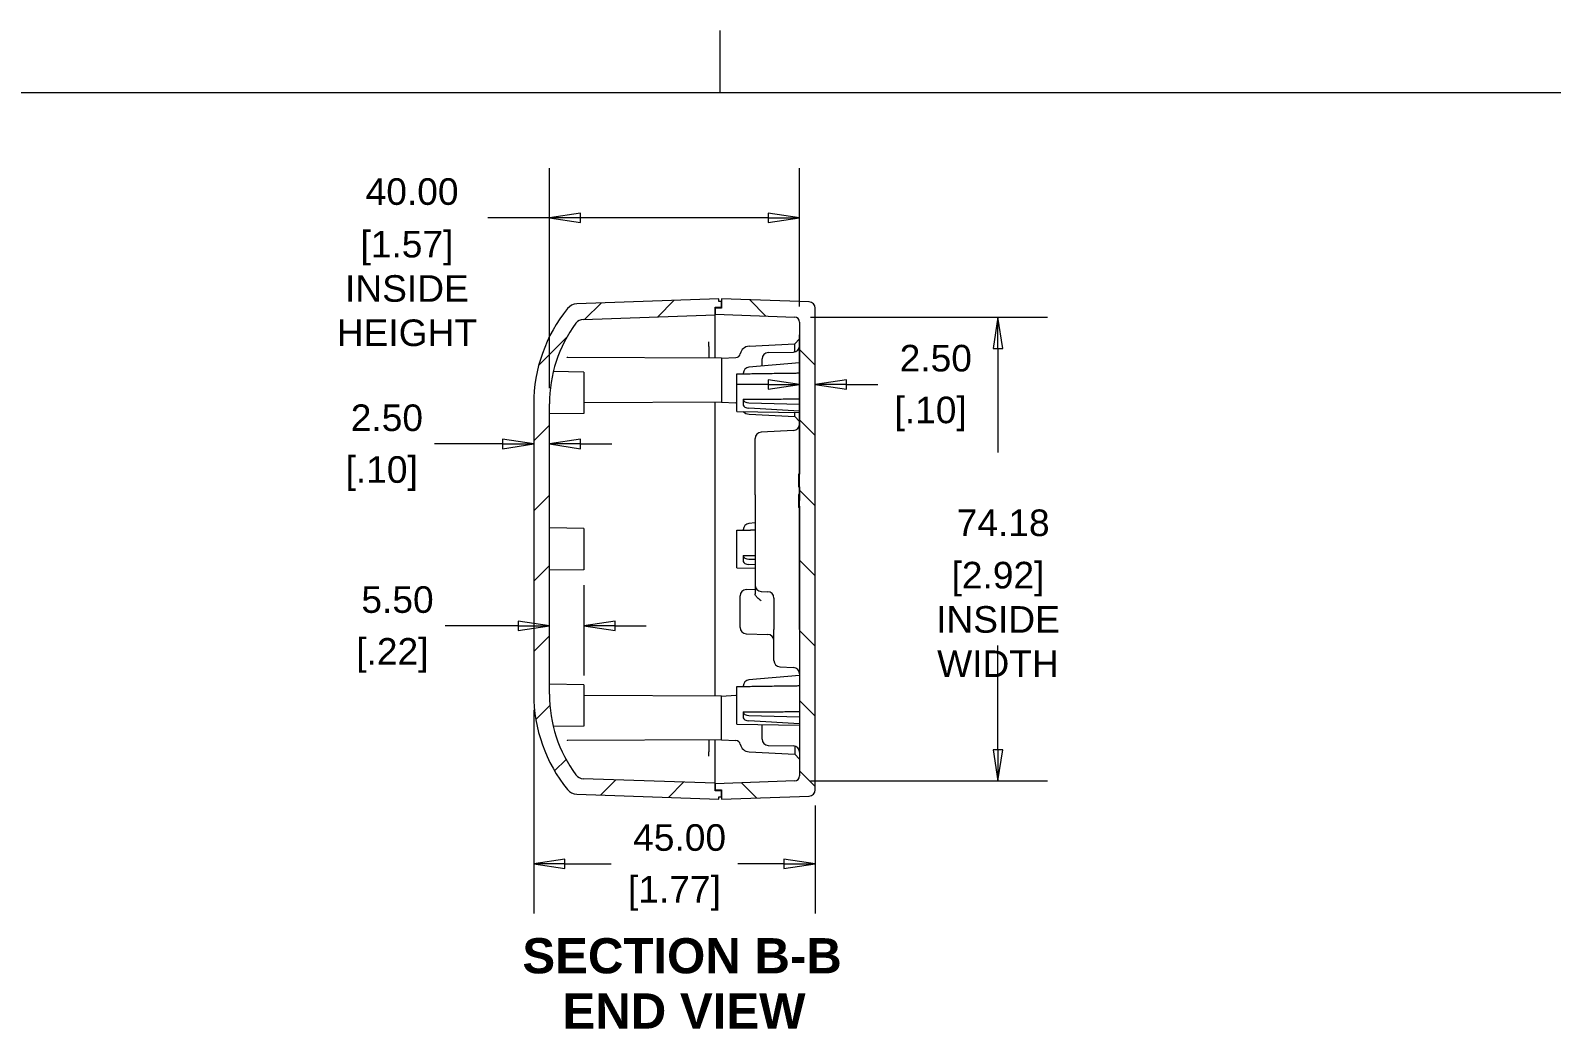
# Model space of a CAD drawing. Header units: millimetres. Extents: x 9 to 690, y 9 to 531.
# Drawn here: x 239 to 482.2, y 371.4 to 531 of the extents above; entities that cross this region are included whole.
import ezdxf

# ---------------------------------------------------------------- set-up
doc = ezdxf.new("R2010")
doc.units = ezdxf.units.MM
doc.header["$LTSCALE"] = 2.5
doc.layers.get('0').update_dxf_attribs({"lineweight": 25})
for name, color, linetype, lineweight in [('Dimension (ANSI)', 7, 'Continuous', 9), ('Hatch (ANSI)', 7, 'Continuous', 9), ('Sketch Geometry (ANSI)', 7, 'Continuous', 9), ('Symbol (ANSI)', 7, 'Continuous', 9), ('Visible (ANSI)', 7, 'Continuous', 9)]:
    doc.layers.add(name, color=color, linetype=linetype, lineweight=lineweight)
doc.styles.add('Label Text (ANSI)', font='arialbd.ttf')
doc.styles.add('Note Text (ANSI)', font='arial.ttf')
doc.dimstyles.new('Default - mm_inch (ANSI)', dxfattribs={"dimscale": 2.5, "dimtxt": 1.700000047683716, "dimasz": 2, "dimexe": 3.175, "dimexo": 1, "dimgap": 0.7999999999999999, "dimtad": 0, "dimtih": 1, "dimtoh": 1, "dimrnd": 1e-08, "dimzin": 4, "dimdsep": 46, "dimtxsty": 'Note Text (ANSI)', "dimblk": 'Filled-1', "dimcen": 0.09, "dimdle": 10, "dimclrd": 256, "dimclre": 256, "dimclrt": 256, "dimadec": 1, "dimazin": 0, "dimtfac": 1.176470518112183, "dimtofl": 0, "dimtmove": 0, "dimatfit": 3, "dimfxl": 0, "dimtolj": 1, "dimtzin": 0, "dimlwd": -1, "dimlwe": -1, "dimarcsym": 0})

# ---------------------------------------------------------------- blocks, each defined once
blk = doc.blocks.new('Borders Hammond Border')
at = {"layer": 'Sketch Geometry (ANSI)'}
for p, q in [((139.7, 208.4), (139.7, 212.4)), ((271.8999999999999, 208.4), (7.5, 208.4))]:
    blk.add_line(p, q, dxfattribs=at)
blk = doc.blocks.new('Filled-1')
at = {"color": 0}
for p, q in [((0, 0), (-1, 0.15)), ((-1, 0.15), (-1, -0.15)), ((-1, 0), (0, 0)), ((-1, -0.15), (0, 0))]:
    blk.add_line(p, q, dxfattribs=at)
at = {"color": 0, "flags": 128}
blk.add_lwpolyline([(-1, -0.15), (0, 0), (-1, 0.15), (-1, -0.15)], dxfattribs=at)
at = {"color": 0}
blk.add_solid([(-1, -0.15), (0, 0), (-1, 0.15), (-1, -0.15)], dxfattribs=at)
blk = doc.blocks.new('*D39')
at = {"layer": 'Defpoints', "color": 0, "transparency": 16777216}
for p in [(361.9562343054346, 474.3928267022805), (364.4562343054346, 462.0447897447491), (361.9562343054346, 432.6995059800838)]:
    blk.add_point(p, dxfattribs=at)
at = {"layer": 'Dimension (ANSI)', "transparency": 16777216}
for p, q in [((361.9562343054346, 435.1995059800838), (361.9562343054346, 482.3303267022805)), ((356.9562343054346, 474.3928267022805), (351.9562343054346, 474.3928267022805)), ((369.4562343054346, 474.3928267022805), (374.4562343054346, 474.3928267022805))]:
    blk.add_line(p, q, dxfattribs=at)
at = {"layer": 'Dimension (ANSI)', "transparency": 16777216, "xscale": 5, "yscale": 5, "zscale": 5}
blk.add_blockref('Filled-1', (361.9562343054346, 474.3928267022805), dxfattribs=at)
at = {"layer": 'Dimension (ANSI)', "transparency": 16777216, "xscale": 5, "yscale": 5, "zscale": 5, "rotation": 180}
blk.add_blockref('Filled-1', (364.4562343054346, 474.3928267022805), dxfattribs=at)
at = {"layer": 'Dimension (ANSI)', "transparency": 16777216, "char_height": 4.25000011920929, "attachment_point": 5, "style": 'Note Text (ANSI)'}
for s, insert in [('\\A1; 2.50', (382.9167563523562, 478.5627619735934)), ('\\A1;[.10]', (382.9167563523562, 469.6691738133046))]:
    blk.add_mtext(s, dxfattribs=dict(at, insert=insert))
blk = doc.blocks.new('*D40')
at = {"layer": 'Defpoints', "color": 0, "transparency": 16777216}
for p in [(361.1841539027967, 485.1558279261415), (361.1841539027968, 410.97797160139), (393.6876918593062, 410.97797160139)]:
    blk.add_point(p, dxfattribs=at)
at = {"layer": 'Dimension (ANSI)', "transparency": 16777216}
for p, q in [((363.6841539027967, 485.1558279261415), (401.6251918593062, 485.1558279261415)), ((393.6876918593062, 480.1558279261415), (393.6876918593062, 463.4901038631453)), ((393.6876918593062, 415.97797160139), (393.6876918593062, 432.6436956643861)), ((363.6841539027968, 410.97797160139), (401.6251918593062, 410.97797160139))]:
    blk.add_line(p, q, dxfattribs=at)
at = {"layer": 'Dimension (ANSI)', "transparency": 16777216, "xscale": 5, "yscale": 5, "zscale": 5}
for p, rotation in [((393.6876918593062, 485.1558279261415), 90), ((393.6876918593062, 410.97797160139), 270)]:
    blk.add_blockref('Filled-1', p, dxfattribs=dict(at, rotation=rotation))
at = {"layer": 'Dimension (ANSI)', "transparency": 16777216, "char_height": 4.25000011920929, "attachment_point": 5, "style": 'Note Text (ANSI)'}
for s, insert in [('\\A1; \\fArial|b0|i0;74.18', (393.6876918593062, 452.2368350350784)), ('\\A1;[2.92]{\\P\\fArial|b0|i0;INSIDE\\P\\fArial|b0|i0;WIDTH}', (393.6876918593062, 436.8136309356988))]:
    blk.add_mtext(s, dxfattribs=dict(at, insert=insert))
blk = doc.blocks.new('*D41')
at = {"layer": 'Defpoints', "color": 0, "transparency": 16777216}
for p in [(361.9562343054346, 501.0308420880248), (361.9562343054346, 484.356315264526), (321.9562343054346, 471.269276679013)]:
    blk.add_point(p, dxfattribs=at)
at = {"layer": 'Dimension (ANSI)', "transparency": 16777216}
for p, q in [((321.9562343054346, 473.769276679013), (321.9562343054346, 508.9683420880248)), ((361.9562343054346, 486.856315264526), (361.9562343054346, 508.9683420880248)), ((321.9562343054346, 501.0308420880248), (312.1020320591601, 501.0308420880248)), ((356.9562343054346, 501.0308420880248), (326.9562343054346, 501.0308420880248))]:
    blk.add_line(p, q, dxfattribs=at)
at = {"layer": 'Dimension (ANSI)', "transparency": 16777216, "xscale": 5, "yscale": 5, "zscale": 5, "rotation": 180}
blk.add_blockref('Filled-1', (321.9562343054346, 501.0308420880248), dxfattribs=at)
at = {"layer": 'Dimension (ANSI)', "transparency": 16777216, "xscale": 5, "yscale": 5, "zscale": 5}
blk.add_blockref('Filled-1', (361.9562343054346, 501.0308420880248), dxfattribs=at)
at = {"layer": 'Dimension (ANSI)', "transparency": 16777216, "char_height": 4.25000011920929, "attachment_point": 5, "style": 'Note Text (ANSI)'}
for s, insert in [('\\A1; \\fArial|b0|i0;40.00', (299.1842281423071, 505.2007773593377)), ('\\A1;[1.57]{\\P\\fArial|b0|i0;INSIDE\\P\\fArial|b0|i0;HEIGHT}', (299.1842281423071, 489.7050971319918))]:
    blk.add_mtext(s, dxfattribs=dict(at, insert=insert))
blk = doc.blocks.new('*D42')
at = {"layer": 'Defpoints', "color": 0, "transparency": 16777216}
for p in [(319.4562343054346, 424.8645228485179), (364.4562343054346, 409.5564000809488), (319.4562343054346, 397.7381701601602)]:
    blk.add_point(p, dxfattribs=at)
at = {"layer": 'Dimension (ANSI)', "transparency": 16777216}
for p, q in [((319.4562343054346, 422.3645228485179), (319.4562343054346, 389.8006701601602)), ((364.4562343054346, 407.0564000809488), (364.4562343054346, 389.8006701601602)), ((324.4562343054346, 397.7381701601602), (331.8447060634393, 397.7381701601602)), ((359.4562343054346, 397.7381701601602), (352.06776254743, 397.7381701601602))]:
    blk.add_line(p, q, dxfattribs=at)
at = {"layer": 'Dimension (ANSI)', "transparency": 16777216, "xscale": 5, "yscale": 5, "zscale": 5, "rotation": 180}
blk.add_blockref('Filled-1', (319.4562343054346, 397.7381701601602), dxfattribs=at)
at = {"layer": 'Dimension (ANSI)', "transparency": 16777216, "xscale": 5, "yscale": 5, "zscale": 5}
blk.add_blockref('Filled-1', (364.4562343054346, 397.7381701601602), dxfattribs=at)
at = {"layer": 'Dimension (ANSI)', "transparency": 16777216, "char_height": 4.25000011920929, "attachment_point": 5, "style": 'Note Text (ANSI)'}
for s, insert in [('\\A1; 45.00', (341.9562343054346, 401.9081054314731)), ('\\A1;[1.77]', (341.9562343054346, 393.0145172711843))]:
    blk.add_mtext(s, dxfattribs=dict(at, insert=insert))
blk = doc.blocks.new('*D60')
at = {"layer": 'Defpoints', "color": 0, "transparency": 16777216}
for p in [(319.4562343054346, 471.269276679013), (321.9562343054346, 471.269276679013), (319.4562343054346, 464.8651866537869)]:
    blk.add_point(p, dxfattribs=at)
at = {"layer": 'Dimension (ANSI)', "transparency": 16777216}
for p, q in [((314.4562343054346, 464.8651866537869), (303.6118148168517, 464.8651866537869)), ((326.9562343054346, 464.8651866537869), (331.9562343054346, 464.8651866537869))]:
    blk.add_line(p, q, dxfattribs=at)
at = {"layer": 'Dimension (ANSI)', "transparency": 16777216, "xscale": 5, "yscale": 5, "zscale": 5}
blk.add_blockref('Filled-1', (319.4562343054346, 464.8651866537869), dxfattribs=at)
at = {"layer": 'Dimension (ANSI)', "transparency": 16777216, "xscale": 5, "yscale": 5, "zscale": 5, "rotation": 180}
blk.add_blockref('Filled-1', (321.9562343054346, 464.8651866537869), dxfattribs=at)
at = {"layer": 'Dimension (ANSI)', "transparency": 16777216, "char_height": 4.25000011920929, "attachment_point": 5, "style": 'Note Text (ANSI)'}
for s, insert in [('\\A1; 2.50', (295.1512927699301, 469.0351219250998)), ('\\A1;[.10]', (295.1512927699301, 460.1415337648109))]:
    blk.add_mtext(s, dxfattribs=dict(at, insert=insert))
blk = doc.blocks.new('*D61')
at = {"layer": 'Defpoints', "color": 0, "transparency": 16777216}
for p in [(327.4562343054346, 444.7668997637654), (321.9562343054346, 435.7884488158615), (321.9562343054346, 424.8645228485179)]:
    blk.add_point(p, dxfattribs=at)
at = {"layer": 'Dimension (ANSI)', "transparency": 16777216}
for p, q in [((327.4562343054346, 442.2668997637654), (327.4562343054346, 427.8509488158615)), ((316.9562343054346, 435.7884488158615), (305.3145515370244, 435.7884488158615)), ((332.4562343054346, 435.7884488158615), (337.4562343054346, 435.7884488158615))]:
    blk.add_line(p, q, dxfattribs=at)
at = {"layer": 'Dimension (ANSI)', "transparency": 16777216, "xscale": 5, "yscale": 5, "zscale": 5}
blk.add_blockref('Filled-1', (321.9562343054346, 435.7884488158615), dxfattribs=at)
at = {"layer": 'Dimension (ANSI)', "transparency": 16777216, "xscale": 5, "yscale": 5, "zscale": 5, "rotation": 180}
blk.add_blockref('Filled-1', (327.4562343054346, 435.7884488158615), dxfattribs=at)
at = {"layer": 'Dimension (ANSI)', "transparency": 16777216, "char_height": 4.25000011920929, "attachment_point": 5, "style": 'Note Text (ANSI)'}
for s, insert in [('\\A1; 5.50', (296.8540294901027, 439.9583840871744)), ('\\A1;[.22]', (296.8540294901027, 431.0647959268856))]:
    blk.add_mtext(s, dxfattribs=dict(at, insert=insert))

msp = doc.modelspace()

# ---------------------------------------------------------------- hatches: boundary and pattern name
at = {"layer": 'Hatch (ANSI)'}
h = msp.add_hatch(dxfattribs=at)
h.set_pattern_fill('ANSI31', color=256, scale=63.5, style=0)
h.set_pattern_definition([(45, (0, 0), (-5.612660075668222, 5.612660075668222), [])])
edge = h.paths.add_edge_path()
edge.add_ellipse((343.6817698053553, 424.8645228485179), major_axis=(7.358284594648826e-15, -24.22553549992065), ratio=1, start_angle=270, end_angle=309.0157188682413)
edge.add_ellipse((326.4131225731689, 410.8728020455382), major_axis=(1.259067148508506, -1.553946561354889), ratio=1, start_angle=269.9999999999997, end_angle=318.9842811317585)
edge.add_line((326.3433235797639, 408.8740203915), (349.0562343054346, 408.0808680715622))
edge.add_line((349.0562343054346, 408.0808680715622), (349.0562343054346, 408.4668997637655))
edge.add_line((349.0562343054346, 408.4668997637654), (349.4562343054346, 408.4668997637654))
edge.add_line((349.4562343054346, 408.4668997637654), (349.4562343054346, 409.3684236245125))
edge.add_line((349.4562343054346, 409.3684236245126), (348.4562343054346, 409.4033443940043))
edge.add_line((348.4562343054346, 409.4033443940043), (348.4562343054346, 410.6033443940042))
edge.add_line((348.4562343054346, 410.6033443940043), (327.3673172453978, 411.3397856054884))
edge.add_ellipse((327.4196664904516, 412.8388718460171), major_axis=(-1.499086240528623, 0.05234924505373313), ratio=1, start_angle=38.48252829366038, end_angle=89.99999999999977, ccw=False)
edge.add_ellipse((343.6817698053553, 424.8645228485179), major_axis=(-12.91751745042863, 17.46816062658535), ratio=1, start_angle=53.51747170633911, end_angle=90, ccw=False)
edge.add_line((321.9562343054346, 424.8645228485179), (321.9562343054346, 471.269276679013))
edge.add_ellipse((343.6817698053553, 471.269276679013), major_axis=(6.265457542736892e-15, 21.72553549992069), ratio=1, start_angle=53.51747170633911, end_angle=90, ccw=False)
edge.add_ellipse((327.4196664904516, 483.2949276815139), major_axis=(0.8918664479277495, 1.206057311681606), ratio=1, start_angle=38.482528293660096, end_angle=89.9999999999996, ccw=False)
edge.add_line((327.3673172453978, 484.7940139220426), (348.4562343054346, 485.5304551335267))
edge.add_line((348.4562343054346, 485.5304551335267), (348.4562343054346, 486.7304551335267))
edge.add_line((348.4562343054346, 486.7304551335267), (349.4562343054346, 486.7653759030185))
edge.add_line((349.4562343054346, 486.7653759030184), (349.4562343054346, 487.6668997637655))
edge.add_line((349.4562343054346, 487.6668997637655), (349.0562343054346, 487.6668997637655))
edge.add_line((349.0562343054346, 487.6668997637655), (349.0562343054346, 488.0529314559687))
edge.add_line((349.0562343054346, 488.0529314559687), (326.3433235797639, 487.2597791360309))
edge.add_ellipse((326.4131225731689, 485.2609974819928), major_axis=(-1.998781654038182, -0.06979899340499723), ratio=1, start_angle=270, end_angle=318.9842811317589)
edge.add_ellipse((343.6817698053552, 471.269276679013), major_axis=(-15.25078795148822, -18.82259379354121), ratio=1, start_angle=270, end_angle=309.0157188682414)
edge.add_line((319.4562343054346, 471.269276679013), (319.4562343054346, 424.8645228485179))
h = msp.add_hatch(dxfattribs=at)
h.set_pattern_fill('ANSI31', color=256, scale=63.5, angle=90.00021045915, style=0)
h.set_pattern_definition([(135.00021045915, (0, 0), (-5.612639459178697, -5.612680692082018), [])])
edge = h.paths.add_edge_path()
edge.add_line((364.4562343054346, 409.5564000809488), (364.4562343054346, 486.5773994465821))
edge.add_ellipse((363.4562343054346, 486.5773994465821), major_axis=(-9.002210533754791e-15, 1.000000000000011), ratio=1, start_angle=270, end_angle=357.9999999999988)
edge.add_line((363.4911338021371, 487.5767902736013), (349.4562343054346, 488.0668997637654))
edge.add_line((349.4562343054346, 488.0668997637655), (349.4562343054346, 486.5653759030184))
edge.add_line((349.4562343054346, 486.5653759030184), (348.4562343054346, 486.5304551335267))
edge.add_line((348.4562343054346, 486.5304551335266), (348.4562343054346, 485.6002966725101))
edge.add_line((348.4562343054346, 485.6002966725102), (361.1841539027967, 485.1558279261412))
edge.add_ellipse((361.1562343054346, 484.356315264526), major_axis=(0.0279195973619988, 0.7995126616152739), ratio=0.9999999999999996, start_angle=271.99999999999955, end_angle=360.00000000000006, ccw=False)
edge.add_line((361.9562343054346, 484.356315264526), (361.9562343054346, 460.0247603229906))
edge.add_line((361.9562343054346, 460.0247603229906), (361.8062343054346, 460.0247603229906))
edge.add_line((361.8062343054346, 460.0247603229906), (361.8062343054346, 458.0247602931883))
edge.add_line((361.8062343054346, 458.0247602931882), (361.9562343054346, 458.0247602931882))
edge.add_line((361.9562343054346, 458.0247602931882), (361.9562343054346, 455.8211928752642))
edge.add_line((361.9562343054346, 455.8211928752642), (361.8062343054346, 455.8211928752642))
edge.add_line((361.8062343054346, 455.8211928752642), (361.8062343054346, 454.9314949062759))
edge.add_line((361.8062343054346, 454.9314949062759), (361.9562343054346, 454.9314949062759))
edge.add_line((361.9562343054346, 454.9314949062759), (361.9562343054346, 411.7774842630051))
edge.add_ellipse((361.1562343054346, 411.7774842630051), major_axis=(-8.785443127598421e-15, -0.8000000000000068), ratio=1, start_angle=2.00000000000108, end_angle=90, ccw=False)
edge.add_line((361.1841539027967, 410.9779716013898), (348.4562343054346, 410.5335028550207))
edge.add_line((348.4562343054346, 410.5335028550207), (348.4562343054346, 409.6033443940042))
edge.add_line((348.4562343054346, 409.6033443940042), (349.4562343054346, 409.5684236245125))
edge.add_line((349.4562343054346, 409.5684236245125), (349.4562343054346, 408.0668997637654))
edge.add_line((349.4562343054346, 408.0668997637654), (363.4911338021371, 408.5570092539296))
edge.add_ellipse((363.4562343054346, 409.5564000809488), major_axis=(0.03489949670251221, -0.9993908270191069), ratio=1, start_angle=0, end_angle=87.9999999999991)

# ---------------------------------------------------------------- linework, layer by layer
at = {"layer": 'Visible (ANSI)'}
for p, q in [((349.0562343054346, 488.0529314559687), (326.3433235797639, 487.2597791360309)), ((348.4562343054346, 486.7304551335266), (349.4562343054346, 486.7653759030184)), ((348.4562343054346, 485.5304551335267), (348.4562343054346, 486.7304551335266)), ((349.4562343054346, 486.5653759030184), (348.4562343054346, 486.5304551335266)), ((348.4562343054346, 486.5304551335266), (348.4562343054346, 485.6002966725102)), ((349.0562343054346, 487.6668997637655), (349.0562343054346, 488.0529314559687)), ((349.4562343054346, 487.6668997637655), (349.0562343054346, 487.6668997637655)), ((363.4911338021371, 487.5767902736013), (349.4562343054346, 488.0668997637655)), ((349.4562343054346, 488.0668997637655), (349.4562343054346, 486.5653759030184)), ((349.4562343054346, 486.7653759030184), (349.4562343054346, 487.6668997637655)), ((364.4562343054346, 409.5564000809488), (364.4562343054346, 486.5773994465821)), ((327.3673172453978, 484.7940139220425), (348.4562343054346, 485.5304551335267)), ((348.4562343054346, 485.6002966725102), (361.1841539027966, 485.1558279261412)), ((348.4562343054346, 478.5712631145862), (348.4562343054346, 485.5304551335267)), ((361.9562343054346, 484.356315264526), (361.9562343054346, 460.0247603229906)), ((361.2072621543687, 480.8707061412061), (361.9562343054346, 481.6599581083883)), ((347.4562343054346, 480.4691672711356), (347.4562343054346, 481.1993870100292)), ((347.456234305513, 480.4691672711389), (347.456234305513, 478.5756264654061)), ((353.8777303710701, 480.486581657259), (361.2072621543687, 480.8707061412061)), ((356.9387818989973, 479.4793198062368), (360.9736867118719, 479.5497493317247)), ((361.2072621543687, 479.5816171618739), (361.2072621543687, 480.8707061412061)), ((349.4562343054346, 478.5668997637654), (324.9182348815992, 478.6739676636898)), ((349.4562343054346, 478.5668997637654), (351.7908612767679, 478.6892523787873)), ((349.4562343054346, 478.5668997637655), (349.4562343054346, 471.5668997637655)), ((349.4562343054346, 478.5668997637654), (349.4562343054346, 471.5668997637654)), ((361.9562343054346, 477.8542977354988), (353.8690785626869, 477.1467632878398)), ((355.9562343054346, 477.3293657543433), (355.9562343054346, 478.4794721110806)), ((327.4562343054346, 476.3668997637654), (322.5834583902873, 476.451954383745)), ((327.4562343054346, 476.3668997637655), (327.4562343054346, 469.7668997637654)), ((351.9562343054346, 476.0668997637655), (352.9562343054346, 476.0843548286937)), ((351.9562343054346, 470.0668997637654), (351.9562343054346, 476.0668997637655)), ((352.9562343054346, 476.150568589748), (352.9562343054346, 476.042640859503)), ((352.9562343054346, 472.012041917789), (352.9562343054346, 471.9580780526665)), ((352.9562343054346, 471.9580780526665), (352.9562343054346, 471.0920526488819)), ((319.4562343054346, 471.269276679013), (319.4562343054346, 424.8645228485179)), ((321.9562343054346, 424.8645228485179), (321.9562343054346, 471.269276679013)), ((327.4562343054346, 469.7668997637654), (321.9562343054346, 469.6708969066602)), ((349.4562343054346, 471.5668997637654), (327.4562343054346, 471.47090604571)), ((348.4562343054346, 468.0668997637655), (348.4562343054346, 471.5625364129448)), ((349.4562343054346, 471.5668997637655), (351.7908612767679, 471.4445471487436)), ((351.9562343054346, 470.0668997637654), (361.9562343054346, 469.8923491144833)), ((353.8690785626869, 471.4737797409034), (361.9562343054346, 471.2422622466639)), ((361.9562343054346, 470.1041393091338), (353.8690785626869, 470.5801562625532)), ((353.8777303710701, 469.647217870272), (361.2072621543687, 469.263093386325)), ((361.2072621543687, 469.263093386325), (361.2072621543687, 469.9054224720096)), ((348.4562343054346, 428.0668997637655), (348.4562343054346, 468.0668997637655)), ((361.0085702616775, 467.0172347957258), (355.8038983491917, 466.7444694988956)), ((361.2072621543687, 469.263093386325), (361.9562343054346, 468.4738414191426)), ((354.8562343054346, 456.7581741513498), (354.8562343054346, 465.7458399641411)), ((361.9562343054346, 460.0247603229906), (361.8062343054346, 460.0247603229906)), ((361.8062343054346, 460.0247603229906), (361.8062343054346, 458.0247602931882)), ((361.8062343054346, 458.0247602931882), (361.9562343054346, 458.0247602931882)), ((361.9562343054346, 458.0247602931882), (361.9562343054346, 455.8211928752642)), ((354.8562343054346, 456.7581741513498), (354.8562343054346, 442.2736643232746)), ((361.8062343054346, 456.7690903575199), (361.8062343054346, 456.7415376828793)), ((361.9562343054346, 456.7690903575199), (361.8062343054346, 456.7690903575199)), ((361.8062343054346, 456.7415376828793), (361.8062343054346, 456.4838391377102)), ((361.9562343054346, 456.7415376828793), (361.8062343054346, 456.7415376828793)), ((361.8062343054346, 456.4838391377102), (361.8062343054346, 456.0089606865497)), ((361.9562343054346, 456.4838391377102), (361.8062343054346, 456.4838391377102)), ((361.8062343054346, 456.0089606865497), (361.8062343054346, 455.8906462601513)), ((361.9562343054346, 456.0089606865497), (361.8062343054346, 456.0089606865497)), ((361.8062343054346, 455.8906462601513), (361.8062343054346, 455.8211928752642)), ((361.9562343054346, 455.8211928752642), (361.8062343054346, 455.8211928752642)), ((361.8062343054346, 455.8211928752642), (361.8062343054346, 454.9314949062759)), ((361.8062343054346, 454.9314949062759), (361.9562343054346, 454.9314949062759)), ((361.8062343054346, 454.9314949062759), (361.8062343054346, 454.8776802807134)), ((361.8062343054346, 454.8776802807134), (361.8062343054346, 454.6896737949297)), ((361.9562343054346, 454.9314949062759), (361.9562343054346, 411.7774842630051)), ((361.9562343054346, 454.6896737949297), (361.8062343054346, 454.6896737949297)), ((327.4562343054346, 451.3668997637655), (322.030731862488, 451.4616022611754)), ((327.4562343054346, 451.3668997637655), (327.4562343054346, 444.7668997637654)), ((351.9562343054346, 451.0668997637655), (352.9562343054346, 451.0843548286937)), ((351.9562343054346, 445.0668997637654), (351.9562343054346, 451.0668997637655)), ((352.9562343054346, 451.150568589748), (352.9562343054346, 451.042640859503)), ((354.8562343054346, 452.2331282244647), (353.8690785626869, 452.1467632878398)), ((352.9562343054346, 447.012041917789), (352.9562343054346, 446.9580780526665)), ((352.9562343054346, 446.9580780526665), (352.9562343054346, 446.0920526488819)), ((353.8690785626869, 446.4737797409034), (354.8562343054346, 446.4455196416479)), ((354.8562343054346, 445.5220514251838), (353.8690785626869, 445.5801562625532)), ((327.4562343054346, 444.7668997637654), (322.030731862488, 444.6721972663556)), ((351.9562343054346, 445.0668997637654), (354.8562343054346, 445.0162800754737)), ((352.4562343054346, 435.5325885385726), (352.4562343054346, 440.6012109889584)), ((353.4213348087321, 441.6006018159775), (354.8562343054346, 441.6507096105457)), ((354.8562343054346, 442.2736643232746), (354.8562343054346, 440.924185808191)), ((355.8213348087321, 441.2742734962554), (356.8911338021371, 441.2369152922042)), ((357.8562343054346, 440.2375244651852), (357.8562343054346, 435.2238838993137)), ((353.4213348087321, 434.5331977115535), (356.8911338021371, 434.4120296607221)), ((357.8562343054346, 430.2307362255408), (357.8562343054346, 435.2238838993137)), ((348.4562343054346, 424.5712631145863), (348.4562343054346, 428.0668997637655)), ((358.8038983491916, 429.2321066907863), (361.0085702616775, 429.1165647318052)), ((327.4562343054346, 426.3668997637655), (321.9562343054346, 426.4629026208708)), ((327.4562343054346, 426.3668997637655), (327.4562343054346, 419.7668997637654)), ((351.9562343054346, 426.0668997637655), (352.9562343054346, 426.0843548286937)), ((351.9562343054346, 420.0668997637654), (351.9562343054346, 426.0668997637655)), ((352.9562343054346, 426.150568589748), (352.9562343054346, 426.042640859503)), ((361.9562343054346, 427.8542977354988), (353.8690785626869, 427.1467632878398)), ((349.4562343054346, 424.5668997637655), (327.4562343054346, 424.662893481821)), ((349.4562343054346, 424.5668997637654), (351.7908612767679, 424.6892523787873)), ((349.4562343054346, 417.5668997637655), (349.4562343054346, 424.5668997637655)), ((349.4562343054346, 417.5668997637655), (349.4562343054346, 424.5668997637655)), ((352.9562343054346, 422.012041917789), (352.9562343054346, 421.9580780526665)), ((352.9562343054346, 421.9580780526665), (352.9562343054346, 421.0920526488819)), ((353.8690785626869, 421.4737797409034), (361.9562343054346, 421.2422622466639)), ((327.4562343054346, 419.7668997637655), (322.5834583902873, 419.681845143786)), ((351.9562343054346, 420.0668997637654), (361.9562343054346, 419.8923491144833)), ((361.9562343054346, 420.1041393091338), (353.8690785626869, 420.5801562625532)), ((355.9562343054346, 417.6543274164504), (355.9562343054346, 419.9970795040526)), ((349.4562343054346, 417.5668997637655), (324.9182348815992, 417.4598318638412)), ((347.4562343054353, 417.5581730621241), (347.4562343055574, 415.6646322563903)), ((348.4562343054346, 410.6033443940044), (348.4562343054346, 417.5625364129448)), ((349.4562343054346, 417.5668997637655), (351.7908612767679, 417.4445471487436)), ((356.9387818989973, 416.6544797212941), (360.9736867118719, 416.5840501958062)), ((361.2072621543687, 416.5521823656571), (361.2072621543687, 415.2630933863249)), ((347.4562343054346, 414.9344125175017), (347.4562343054346, 415.6646322563955)), ((353.8777303710702, 415.647217870272), (361.2072621543687, 415.2630933863249)), ((361.2072621543687, 415.2630933863249), (361.9562343054346, 414.4738414191426)), ((348.4562343054346, 410.6033443940043), (327.3673172453978, 411.3397856054885)), ((326.3433235797639, 408.8740203915), (349.0562343054346, 408.0808680715622)), ((361.1841539027966, 410.9779716013898), (348.4562343054346, 410.5335028550207)), ((348.4562343054346, 409.4033443940044), (348.4562343054346, 410.6033443940043)), ((348.4562343054346, 410.5335028550207), (348.4562343054346, 409.6033443940042)), ((348.4562343054346, 409.6033443940042), (349.4562343054346, 409.5684236245125)), ((349.4562343054346, 409.3684236245126), (348.4562343054346, 409.4033443940044)), ((349.4562343054346, 409.5684236245125), (349.4562343054346, 408.0668997637654)), ((349.4562343054346, 408.4668997637655), (349.4562343054346, 409.3684236245126)), ((349.0562343054346, 408.0808680715622), (349.0562343054346, 408.4668997637655)), ((349.0562343054346, 408.4668997637655), (349.4562343054346, 408.4668997637655)), ((349.4562343054346, 408.0668997637654), (363.4911338021371, 408.5570092539297))]:
    msp.add_line(p, q, dxfattribs=at)
for centre, radius, start, end in [((343.6817698053553, 471.269276679013), 24.22553549992064, 140.9842811317587, 180), ((326.4131225731689, 485.2609974819927), 1.999999999999999, 92.00000000000003, 140.9842811317594), ((363.4562343054346, 486.5773994465821), 1, 0, 88.00000000000009), ((343.6817698053553, 471.269276679013), 21.72553549992064, 143.5174717063391, 180), ((327.4196664904516, 483.2949276815139), 1.499999999999999, 92.00000000000006, 143.51747170634), ((361.1562343054346, 484.356315264526), 0.8000000000000004, 0, 88.00000000000057), ((351.7516093095857, 479.4382245298533), 0.7500000000000001, 272.9999999999976, 348.4737700470392), ((353.9562343054346, 478.9886373551271), 1.5, 92.99999999999916, 168.4737700470425), ((356.9562343054346, 478.4794721110804), 1, 90.99999999999912, 180), ((360.9562343054346, 480.5495970268811), 1, 270.9999999999991, 0), ((353.9562343054346, 476.150568589748), 1.000000000000001, 95.00000000000065, 180), ((351.7516093095857, 470.6955749976776), 0.7500000000000001, 74.16706383305649, 86.99999999999935), ((353.9562343054346, 471.1451621724039), 1.5, 226.9022354670451, 267.0000000000009), ((360.9562343054346, 468.0158643304804), 1.000000000000002, 272.9999999999999, 0), ((355.8562343054346, 465.745839964141), 0.9999999999999988, 92.99999999999991, 180), ((353.9562343054346, 451.150568589748), 1.000000000000001, 95.00000000000065, 180), ((353.4562343054346, 440.6012109889584), 1, 91.99999999999994, 180), ((355.8562343054346, 442.2736643232746), 0.9999999999999999, 180, 268.0000000000001), ((356.8562343054346, 440.2375244651852), 1, 0, 88.0000000000026), ((353.4562343054346, 435.5325885385726), 1, 180, 268.0000000000001), ((356.8562343054346, 433.4126388337029), 1, 0, 88.00000000000009), ((358.8562343054346, 430.2307362255408), 0.9999999999999999, 180, 267.0000000000001), ((360.9562343054346, 428.1179351970506), 1.000000000000002, 0, 87.0000000000001), ((353.9562343054346, 424.9886373551271), 1.5, 131.8103148957779, 133.0977645329549), ((353.9562343054346, 426.150568589748), 1.000000000000001, 95.00000000000065, 180), ((343.6817698053553, 424.8645228485179), 24.22553549992064, 180, 219.0157188682413), ((343.6817698053553, 424.8645228485179), 21.72553549992064, 180, 216.4825282936609), ((351.7516093095857, 425.4382245298533), 0.7500000000000002, 273.000000000001, 285.8329361669435), ((351.7516093095857, 416.6955749976776), 0.7500000000000001, 11.52622995296081, 86.99999999999935), ((353.9562343054346, 417.1451621724038), 1.5, 191.5262299529608, 267.0000000000009), ((356.9562343054346, 417.6543274164505), 1, 180, 269.0000000000009), ((360.9562343054346, 415.5842025006498), 1, 0, 89.00000000000088), ((327.4196664904516, 412.8388718460171), 1.499999999999999, 216.4825282936627, 268.0000000000001), ((361.1562343054346, 411.7774842630051), 0.8000000000000002, 271.9999999999994, 0), ((326.4131225731689, 410.8728020455383), 1.999999999999998, 219.0157188682405, 267.9999999999987), ((363.4562343054346, 409.5564000809488), 1, 271.9999999999999, 0)]:
    msp.add_arc(centre, radius, start, end, dxfattribs=at)
for centre, major_axis, start_param, end_param in [((353.9562343054346, 471.973194582319), (-0.9999492652075824, -0.02015230445912913), 6.273112053343067, 7.756641917538244), ((353.9562343054346, 471.0769361192295), (-0.9999492652075824, 0.02015230445912889), 0.01007325383651914, 1.493603118031681), ((353.9562343054346, 446.973194582319), (-0.9999492652075824, -0.02015230445912913), 6.273112053343067, 7.756641917538244), ((353.9562343054346, 446.0769361192295), (-0.9999492652075824, 0.02015230445912889), 0.01007325383651914, 1.493603118031681), ((353.9562343054346, 421.973194582319), (-0.9999492652075824, -0.02015230445912913), 6.273112053343067, 7.756641917538244), ((353.9562343054346, 421.0769361192295), (-0.9999492652075824, 0.02015230445912889), 0.01007325383651914, 1.493603118031681)]:
    msp.add_ellipse(centre, major_axis=major_axis, ratio=0.4998477222090822, start_param=start_param, end_param=end_param, dxfattribs=at)
for points, knots in [([(324.9182348815992, 478.6739676636898), (324.900853631567, 478.6740435041814), (324.8783574496773, 478.6772501970351), (324.8369799733417, 478.6908913813595), (324.8186650738173, 478.7010584688992), (324.7955348213993, 478.7178081676029), (324.7903822997187, 478.7240412743816), (324.7903764598097, 478.7240474489951)], [3.66089230661311, 3.66089230661311, 3.66089230661311, 3.66089230661311, 3.696805333467514, 3.696805333467514, 3.732718360321918, 3.732718360321918, 3.768208635108512, 3.768208635108512, 3.768208635108512, 3.768208635108512]), ([(321.9562343054346, 450.9481124686229), (321.9562343054346, 451.0468965790087), (321.9579894086765, 451.1334069118807), (321.9716272713964, 451.3779021981185), (321.9954502086404, 451.462218104734), (322.030731862488, 451.4616022611754)], [-0.695022875533158, -0.695022875533158, -0.695022875533158, -0.695022875533158, -0.6418182870764704, -0.6418182870764704, -0.5138970956251991, -0.5138970956251991, -0.5138970956251984, -0.5138970956251984]), ([(322.030731862488, 444.6721972663556), (321.9954502086404, 444.671581422797), (321.9716272713964, 444.7558973294124), (321.9579894086765, 445.0003926156502), (321.9562343054346, 445.0869029485222), (321.9562343054346, 445.185687058908)], [0.5138970956251943, 0.5138970956251943, 0.5138970956251983, 0.5138970956251983, 0.6418182870764697, 0.6418182870764697, 0.6950228755331579, 0.6950228755331579, 0.6950228755331579, 0.6950228755331579]), ([(355.821334808732, 439.7969350075911), (355.8198115238148, 439.7980976724363), (355.818288335004, 439.7992600562006), (355.6463290721057, 439.930465055231), (355.4016461674774, 440.1099036748857), (355.0930166426249, 440.4162097669283), (354.9966022282097, 440.5337788053744), (354.884114026581, 440.7458017532281), (354.8562343054346, 440.8372969852571), (354.8562343054346, 440.9241858074562)], [-0.0006113969806539592, -0.0006113969806539592, -0.0006113969806539592, -0.0006113969806539592, 0, 0, 0.0684172222517638, 0.0684172222517638, 0.1083998841690521, 0.1083998841690521, 0.1395440073510621, 0.1395440073510621, 0.1395440073510621, 0.1395440073510621]), ([(324.9182348815992, 417.4598318638412), (324.9008540310935, 417.4597560250929), (324.8783593033726, 417.4565496369593), (324.8369832645608, 417.4429095358281), (324.8186680734631, 417.4327429108827), (324.7955357636906, 417.4159923584047), (324.7903822846733, 417.4097582342368), (324.7903764592083, 417.4097520778447)], [3.660887865595936, 3.660887865595936, 3.660887865595936, 3.660887865595936, 3.696800992441673, 3.696800992441673, 3.73271411928741, 3.73271411928741, 3.768205833875675, 3.768205833875675, 3.768205833875675, 3.768205833875675])]:
    msp.add_open_spline(points, degree=3, knots=knots, dxfattribs=at)
for points in [[(361.9562343054346, 476.1727003397652), (357.3599975811103, 476.1076705996623), (352.9562343054346, 476.042640859503)], [(352.9562343054346, 472.012041917789), (357.3599975836128, 472.0460966658686), (361.9562343054346, 472.0830609445307)], [(354.8562343054346, 451.0705668503426), (353.9017974632023, 451.0566038549241), (352.9562343054346, 451.042640859503)], [(352.9562343054346, 447.012041917789), (353.901797463323, 447.0193540535922), (354.8562343054346, 447.026800328709)], [(361.9562343054346, 426.1727003397652), (357.3599975811103, 426.1076705996623), (352.9562343054346, 426.042640859503)], [(352.9562343054346, 422.012041917789), (357.3599975836128, 422.0460966658686), (361.9562343054346, 422.0830609445307)]]:
    msp.add_open_spline(points, degree=2, dxfattribs=at)

# ---------------------------------------------------------------- block references
at = {"xscale": 2.5, "yscale": 2.5, "zscale": 2.5}
msp.add_blockref('Borders Hammond Border', (0, 0), dxfattribs=at)

# ---------------------------------------------------------------- texts
at = {"layer": 'Symbol (ANSI)', "char_height": 5.624999850988388, "attachment_point": 7, "style": 'Label Text (ANSI)'}
for s, insert in [('SECTION B-B', (317.6397202726196, 380.1392632613126)), ('END VIEW', (324.0573354539843, 371.385796468908))]:
    msp.add_mtext(s, dxfattribs=dict(at, insert=insert))

# ---------------------------------------------------------------- dimensions: what is measured, and where the dimension line sits
at = {"layer": 'Dimension (ANSI)'}
for base, p1, p2, angle, text, override, picture, middle in [((361.9562343054346, 501.0308420880248), (321.9562343054346, 471.269276679013), (361.9562343054346, 484.356315264526), 180, ' \\fArial|b0|i0;<>\\X[1.57]{\\P\\fArial|b0|i0;INSIDE\\P\\fArial|b0|i0;HEIGHT}', {"dimgap": 0.7999999999999999, "dimtih": 0, "dimtoh": 0, "dimdec": 2, "dimpost": '\\X', "dimtol": 0, "dimlim": 0, "dimtp": 0, "dimtm": -0, "dimtdec": 2, "dimatfit": 2}, '*D41', (299.1842281423071, 501.0308420880248)), ((361.9562343054346, 474.3928267022805), (364.4562343054346, 462.0447897447491), (361.9562343054346, 432.6995059800838), 180, ' <>\\X[.10]', {"dimgap": 0.7999999999999999, "dimtih": 0, "dimtoh": 0, "dimdec": 2, "dimpost": '\\X', "dimse1": 1, "dimtol": 0, "dimlim": 0, "dimtp": 0, "dimtm": -0, "dimtdec": 2, "dimatfit": 1}, '*D39', (382.9167563523562, 474.3928267022805)), ((393.6876918593062, 410.97797160139), (361.1841539027966, 485.1558279261412), (361.1841539027967, 410.9779716013898), 90, ' \\fArial|b0|i0;<>\\X[2.92]{\\P\\fArial|b0|i0;INSIDE\\P\\fArial|b0|i0;WIDTH}', {"dimgap": 0.7999999999999999, "dimdec": 2, "dimpost": '\\X', "dimtol": 0, "dimlim": 0, "dimtp": 0, "dimtm": -0, "dimtdec": 2, "dimatfit": 1}, '*D40', (393.6876918593062, 448.0668997637655)), ((319.4562343054346, 464.8651866537869), (321.9562343054346, 471.269276679013), (319.4562343054346, 471.269276679013), 180, ' <>\\X[.10]', {"dimgap": 0.7999999999999999, "dimtih": 0, "dimtoh": 0, "dimdec": 2, "dimpost": '\\X', "dimse1": 1, "dimse2": 1, "dimtol": 0, "dimlim": 0, "dimtp": 0, "dimtm": -0, "dimtdec": 2, "dimatfit": 1}, '*D60', (295.1512927699301, 464.8651866537869)), ((321.9562343054346, 435.7884488158615), (327.4562343054346, 444.7668997637654), (321.9562343054346, 424.8645228485179), 180, ' <>\\X[.22]', {"dimgap": 0.7999999999999999, "dimtih": 0, "dimtoh": 0, "dimdec": 2, "dimpost": '\\X', "dimse2": 1, "dimtol": 0, "dimlim": 0, "dimtp": 0, "dimtm": -0, "dimtdec": 2, "dimatfit": 1}, '*D61', (296.8540294901027, 435.7884488158615)), ((319.4562343054346, 397.7381701601602), (364.4562343054346, 409.5564000809488), (319.4562343054346, 424.8645228485179), 180, ' <>\\X[1.77]', {"dimgap": 0.7999999999999999, "dimtih": 0, "dimtoh": 0, "dimdec": 2, "dimpost": '\\X', "dimtol": 0, "dimlim": 0, "dimtp": 0, "dimtm": -0, "dimtdec": 2, "dimatfit": 1}, '*D42', (341.9562343054346, 397.7381701601602))]:
    dim = msp.add_linear_dim(base=base, p1=p1, p2=p2, angle=angle, text=text, dimstyle='Default - mm_inch (ANSI)', override=override, dxfattribs=at)
    dim.commit()
    dim.dimension.update_dxf_attribs({"geometry": picture, "text_midpoint": middle, "dimtype": 160})

doc.saveas('drawing.dxf')
